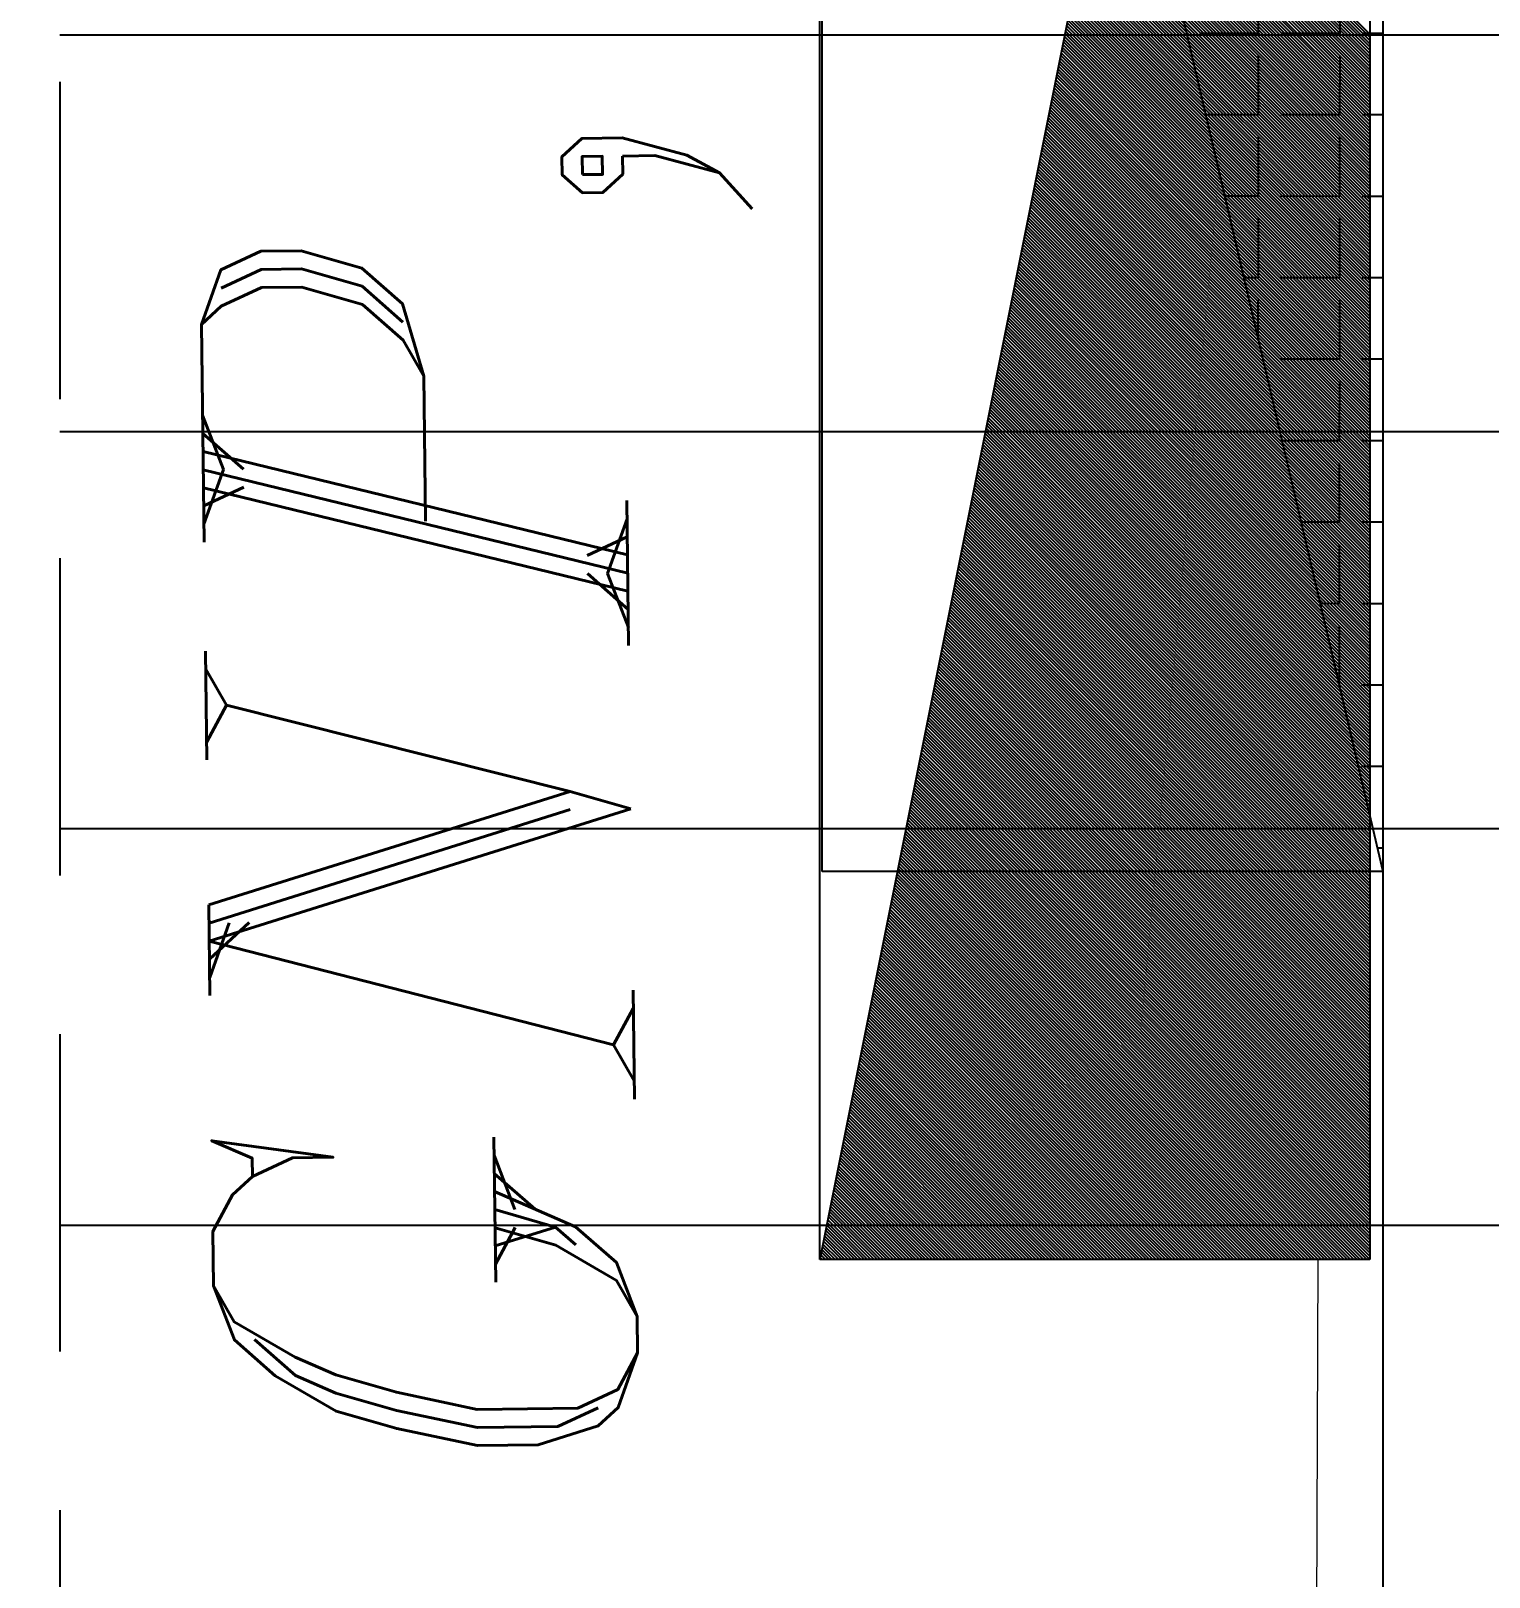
# Model space of a CAD drawing. Header units: inches. Extents: x 567115 to 582893, y 124948 to 133566.
# Drawn here: x 576445.2 to 576514.1, y 127445.9 to 127519 of the extents above; entities that cross this region are included whole.
import ezdxf

# ---------------------------------------------------------------- set-up
doc = ezdxf.new("R2010")
doc.units = ezdxf.units.IN
doc.header["$MEASUREMENT"] = 0
doc.linetypes.add('DASHED', pattern=[0.75, 0.5, -0.25])
for name, color, linetype in [('ELECT', 3, 'Continuous'), ('kazeb', 15, 'Continuous'), ('khatchin', 15, 'DASHED'), ('LIGHTING WIRE', 4, 'Continuous'), ('PANEL', 3, 'Continuous'), ('wall kanaf', 4, 'Continuous')]:
    doc.layers.add(name, color=color, linetype=linetype)
doc.styles.add('ITALICT', font='italict', dxfattribs={"height": 22.5})

# ---------------------------------------------------------------- blocks, each defined once
blk = doc.blocks.new('panel 150X30')
at = {"layer": 'PANEL', "linetype": 'Continuous', "ltscale": 4}
for p, q in [((115.0434464872698, 33.47778984376055), (245.0434464872698, 7.477789843760546)), ((115.0434464872698, 33.47778984376055), (245.0434464872698, 33.47778984376055)), ((245.0434464872698, 33.47778984376055), (245.0434464872698, 7.477789843760546)), ((245.0434464872698, 7.477789843760546), (115.0434464872698, 7.477789843760546))]:
    blk.add_line(p, q, dxfattribs=at)
at = {"layer": 'PANEL', "color": 30, "linetype": 'Continuous', "ltscale": 4}
for p, q in [((175.1132524652057, 21.46382864817085), (187.1272136607828, 33.47778984376055)), ((175.2409245229083, 21.4382942366278), (187.2804201300411, 33.47778984376055)), ((175.3685965806362, 21.41275982509736), (187.4336265992994, 33.47778984376055)), ((175.4962686383388, 21.3872254135417), (187.5868330685577, 33.47778984376055)), ((175.6239406960541, 21.36169100199865), (187.740039537816, 33.47778984376055)), ((175.7516127537819, 21.33615659046821), (187.8932460070743, 33.47778984377316)), ((175.8792848114846, 21.31062217892516), (188.0464524763326, 33.47778984377316)), ((176.0069568691998, 21.28508776738212), (188.1996589455908, 33.47778984377316)), ((176.1346289269277, 21.25955335583907), (188.3528654148491, 33.47778984377316)), ((176.2623009846303, 21.23401894429602), (188.5060718841074, 33.47778984377316)), ((176.3899730423329, 21.20848453275297), (188.6592783533531, 33.47778984377316)), ((176.5176451000482, 21.18295012120992), (188.8124848226114, 33.47778984377316)), ((176.6453171577634, 21.15741570966687), (188.9656912918697, 33.47778984377316)), ((176.7729892154787, 21.13188129812382), (189.118897761128, 33.47778984376055)), ((176.9006612731939, 21.10634688658077), (189.2721042303863, 33.47778984376055)), ((177.0283333309091, 21.08081247503772), (189.4253106996446, 33.47778984376055)), ((177.1560053886244, 21.05527806349468), (189.5785171689029, 33.47778984376055)), ((177.2836774463396, 21.02974365193901), (189.7317236381486, 33.47778984376055)), ((177.4113495040549, 21.00420924040858), (189.8849301074069, 33.47778984376055)), ((177.5390215617701, 20.97867482886553), (190.0381365766652, 33.47778984376055)), ((177.6666936194728, 20.95314041730987), (190.1913430459235, 33.47778984376055)), ((177.7943656772006, 20.92760600577943), (190.3445495151818, 33.47778984376055)), ((177.9220377349159, 20.90207159422377), (190.49775598444, 33.47778984376055)), ((178.0497097926185, 20.87653718268072), (190.6509624536983, 33.47778984376055)), ((178.1773818503463, 20.85100277115028), (190.8041689229566, 33.47778984376055)), ((178.3050539080616, 20.82546835959462), (190.9573753922149, 33.47778984376055)), ((178.4327259657768, 20.79993394806419), (191.1105818614732, 33.47778984376055)), ((178.5603980234921, 20.77439953650852), (191.2637883307315, 33.47778984376055)), ((178.6880700811947, 20.74886512496548), (191.4169947999898, 33.47778984376055)), ((178.8157421389226, 20.72333071343504), (191.5702012692481, 33.47778984376055)), ((178.9434141966378, 20.69779630187938), (191.7234077385064, 33.47778984376055)), ((179.0710862543531, 20.67226189036155), (191.8766142077647, 33.47778984377316)), ((179.1987583120683, 20.6467274788185), (192.029820677023, 33.47778984377316)), ((179.326430369771, 20.62119306726284), (192.1830271462813, 33.47778984377316)), ((179.4541024274862, 20.59565865571979), (192.3362336155396, 33.47778984376055)), ((179.581774485214, 20.57012424417675), (192.4894400847979, 33.47778984376055)), ((179.7094465429041, 20.54458983262108), (192.6426465540435, 33.47778984376055)), ((179.8371186006193, 20.51905542109065), (192.7958530233018, 33.47778984376055)), ((179.9647906583472, 20.4935210095476), (192.9490594925475, 33.47778984376055)), ((180.0924627160498, 20.46798659800455), (193.1022659618058, 33.47778984376055)), ((180.220134773765, 20.4424521864615), (193.2554724310641, 33.47778984376055)), ((180.3478068314803, 20.41691777491845), (193.4086789003224, 33.47778984376055)), ((180.4754788891955, 20.3913833633754), (193.5618853695807, 33.47778984376055)), ((180.6031509469108, 20.36584895183235), (193.715091838839, 33.47778984376055)), ((180.730823004626, 20.3403145402893), (193.8682983080973, 33.47778984376055)), ((180.8584950623412, 20.31478012874625), (194.0215047773556, 33.47778984376055)), ((180.9861671200565, 20.2892457172032), (194.1747112466138, 33.47778984376055)), ((181.1138391777717, 20.26371130567277), (194.3279177158721, 33.47778984377316)), ((181.2415112354744, 20.23817689411711), (194.4811241851304, 33.47778984377316)), ((181.3691832932022, 20.21264248258667), (194.6343306543887, 33.47778984377316)), ((181.4968553509049, 20.18710807103101), (194.787537123647, 33.47778984377316)), ((181.6245274086327, 20.16157365950057), (194.9407435929053, 33.47778984377316)), ((181.7521994663353, 20.13603924794491), (195.093950062151, 33.47778984377316)), ((181.879871524038, 20.11050483640186), (195.2471565314093, 33.47778984377316)), ((182.0075435817658, 20.08497042487142), (195.4003630006676, 33.47778984377316)), ((182.1352156394811, 20.05943601331576), (195.5535694699259, 33.47778984376055)), ((182.2628876971837, 20.03390160177271), (195.7067759391842, 33.47778984376055)), ((182.3905597549116, 20.00836719024228), (195.8599824084425, 33.47778984376055)), ((182.5182318126268, 19.98283277869923), (196.0131888777008, 33.47778984376055)), ((182.6459038703421, 19.95729836715618), (196.1663953469465, 33.47778984376055)), ((182.7735759280447, 19.93176395560052), (196.3196018162047, 33.47778984376055)), ((182.9012479857599, 19.90622954405747), (196.472808285463, 33.47778984376055)), ((183.0289200434878, 19.88069513252703), (196.6260147547213, 33.47778984376055)), ((183.156592101203, 19.85516072097137), (196.7792212239796, 33.47778984376055)), ((183.2842641589057, 19.82962630942832), (196.9324276932379, 33.47778984376055)), ((183.4119362166335, 19.80409189789789), (197.0856341624962, 33.47778984376055)), ((183.5396082743362, 19.77855748634222), (197.2388406317545, 33.47778984376055)), ((183.6672803320514, 19.75302307479918), (197.3920471010128, 33.47778984376055)), ((183.7949523897793, 19.72748866325613), (197.5452535702711, 33.47778984376055)), ((183.9226244474819, 19.70195425171308), (197.6984600395294, 33.47778984376055)), ((184.0502965051971, 19.67641984017003), (197.8516665087877, 33.47778984376055)), ((184.177968562925, 19.65088542862698), (198.004872978046, 33.47778984376055)), ((184.3056406206276, 19.62535101708393), (198.1580794473043, 33.47778984376055)), ((184.4333126783429, 19.59981660555349), (198.3112859165626, 33.47778984377316)), ((184.5609847360581, 19.57428219401045), (198.4644923858209, 33.47778984377316)), ((184.6886567937734, 19.5487477824674), (198.6176988550792, 33.47778984377316)), ((184.8163288514886, 19.52321337092435), (198.7709053243374, 33.47778984376055)), ((184.9440009092039, 19.4976789593813), (198.9241117935957, 33.47778984376055)), ((185.0716729669065, 19.47214454783825), (199.0773182628414, 33.47778984376055)), ((185.1993450246218, 19.4466101362952), (199.2305247320997, 33.47778984376055)), ((185.327017082337, 19.42107572473954), (199.3837312013454, 33.47778984376055)), ((185.4546891400523, 19.3955413132091), (199.5369376706037, 33.47778984376055)), ((185.5823611977675, 19.37000690165344), (199.690144139862, 33.47778984376055)), ((185.7100332554701, 19.34447249011039), (199.8433506091203, 33.47778984376055)), ((185.837705313198, 19.31893807857996), (199.9965570783786, 33.47778984376055)), ((185.9653773709132, 19.2934036670243), (200.1497635476368, 33.47778984376055)), ((186.0930494286158, 19.26786925548125), (200.3029700168951, 33.47778984376055)), ((186.2207214863437, 19.24233484395081), (200.4561764861534, 33.47778984376055)), ((186.3483935440463, 19.21680043240776), (200.6093829554117, 33.47778984377316)), ((186.4760656017742, 19.19126602087732), (200.76258942467, 33.47778984377316)), ((186.6037376594895, 19.16573160932166), (200.9157958939283, 33.47778984377316)), ((186.7314097171921, 19.14019719777861), (201.0690023631866, 33.47778984377316)), ((186.8590817749199, 19.11466278624818), (201.2222088324449, 33.47778984377316)), ((186.9867538326352, 19.08912837469252), (201.3754153017032, 33.47778984377316)), ((187.1144258903378, 19.06359396316208), (201.5286217709489, 33.47778984377316)), ((187.242097948053, 19.03805955161903), (201.6818282402072, 33.47778984377316)), ((187.3697700057557, 19.01252514006337), (201.8350347094655, 33.47778984377316)), ((187.4974420634709, 18.98699072852032), (201.9882411787238, 33.47778984376055)), ((187.6251141211988, 18.96145631697727), (202.1414476479821, 33.47778984376055)), ((187.7527861789014, 18.93592190543422), (202.2946541172404, 33.47778984376055)), ((187.8804582366166, 18.91038749389117), (202.4478605864987, 33.47778984376055)), ((188.0081302943445, 18.88485308234812), (202.6010670557444, 33.47778984376055)), ((188.1358023520471, 18.85931867080508), (202.7542735250027, 33.47778984376055)), ((188.2634744097624, 18.83378425926203), (202.9074799942609, 33.47778984376055)), ((188.3911464674776, 18.80824984771898), (203.0606864635192, 33.47778984376055)), ((188.5188185251929, 18.78271543617593), (203.2138929327775, 33.47778984376055)), ((188.6464905829081, 18.75718102463288), (203.3670994020358, 33.47778984376055)), ((188.7741626406234, 18.73164661308983), (203.5203058712941, 33.47778984376055)), ((188.9018346983386, 18.70611220154678), (203.6735123405524, 33.47778984376055)), ((189.0295067560538, 18.68057779000373), (203.8267188098107, 33.47778984376055)), ((189.1571788137691, 18.65504337846068), (203.979925279069, 33.47778984376055)), ((189.2848508714717, 18.62950896690502), (204.1331317483273, 33.47778984376055)), ((189.4125229291996, 18.60397455537459), (204.2863382175856, 33.47778984376055)), ((189.5401949869022, 18.57844014381893), (204.4395446868439, 33.47778984376055)), ((189.6678670446301, 18.5529057323011), (204.5927511561022, 33.47778984377316)), ((189.7955391023453, 18.52737132074544), (204.7459576253605, 33.47778984377316)), ((189.9232111600479, 18.50183690920239), (204.8991640946188, 33.47778984377316)), ((190.0508832177758, 18.47630249767195), (205.0523705638771, 33.47778984377316)), ((190.178555275491, 18.45076808611629), (205.2055770331354, 33.47778984376055)), ((190.3062273331937, 18.42523367457324), (205.3587835023936, 33.47778984376055)), ((190.4338993909089, 18.39969926304281), (205.5119899716393, 33.47778984376055)), ((190.5615714486242, 18.37416485149976), (205.6651964408976, 33.47778984376055)), ((190.6892435063394, 18.34863043995671), (205.8184029101433, 33.47778984376055)), ((190.8169155640421, 18.32309602840105), (205.9716093794015, 33.47778984376055)), ((190.9445876217573, 18.297561616858), (206.1248158486598, 33.47778984376055)), ((191.0722596794851, 18.27202720532756), (206.2780223179181, 33.47778984376055)), ((191.1999317372004, 18.2464927937719), (206.4312287871764, 33.47778984376055)), ((191.3276037949031, 18.22095838222885), (206.5844352564347, 33.47778984376055)), ((191.4552758526309, 18.1954239706858), (206.737641725693, 33.47778984376055)), ((191.5829479103335, 18.16988955914276), (206.8908481949513, 33.47778984376055)), ((191.7106199680488, 18.14435514761232), (207.0440546642096, 33.47778984377316)), ((191.8382920257766, 18.11882073606927), (207.1972611334679, 33.47778984377316)), ((191.9659640834793, 18.09328632452622), (207.3504676027262, 33.47778984377316)), ((192.0936361411945, 18.06775191298317), (207.5036740719845, 33.47778984377316)), ((192.2213081989223, 18.04221750144012), (207.6568805412428, 33.47778984377316)), ((192.348980256625, 18.01668308988446), (207.8100870105011, 33.47778984377316)), ((192.4766523143276, 17.99114867835402), (207.9632934797468, 33.47778984377316)), ((192.6043243720429, 17.96561426681098), (208.1164999490051, 33.47778984377316)), ((192.7319964297581, 17.94007985526793), (208.2697064182634, 33.47778984376055)), ((192.8596684874733, 17.91454544372488), (208.4229128875217, 33.47778984376055)), ((192.9873405451886, 17.88901103218183), (208.57611935678, 33.47778984376055)), ((193.1150126029038, 17.86347662063878), (208.7293258260383, 33.47778984376055)), ((193.2426846606191, 17.83794220909573), (208.8825322952966, 33.47778984376055)), ((193.3703567183343, 17.81240779754007), (209.0357387645422, 33.47778984376055)), ((193.4980287760496, 17.78687338600963), (209.1889452338005, 33.47778984376055)), ((193.6257008337648, 17.76133897445397), (209.3421517030588, 33.47778984376055)), ((193.7533728914674, 17.73580456291092), (209.4953581723171, 33.47778984376055)), ((193.8810449491953, 17.71027015138049), (209.6485646415754, 33.47778984376055)), ((194.0087170069105, 17.68473573982483), (209.8017711108337, 33.47778984376055)), ((194.1363890646132, 17.65920132828178), (209.954977580092, 33.47778984376055)), ((194.264061122341, 17.63366691675134), (210.1081840493503, 33.47778984376055)), ((194.3917331800437, 17.60813250519568), (210.2613905186086, 33.47778984376055)), ((194.5194052377715, 17.58259809366524), (210.4145969878669, 33.47778984376055)), ((194.6470772954868, 17.55706368210958), (210.5678034571252, 33.47778984376055)), ((194.7747493531894, 17.53152927056653), (210.7210099263835, 33.47778984376055)), ((194.9024214109173, 17.5059948590361), (210.8742163956418, 33.47778984376055)), ((195.0300934686325, 17.48046044749305), (211.0274228649001, 33.47778984377316)), ((195.1577655263477, 17.45492603596261), (211.1806293341583, 33.47778984377316)), ((195.285437584063, 17.42939162441956), (211.3338358034166, 33.47778984377316)), ((195.4131096417656, 17.4038572128639), (211.4870422726749, 33.47778984376055)), ((195.5407816994809, 17.37832280132085), (211.6402487419332, 33.47778984376055)), ((195.6684537572087, 17.3527883897778), (211.7934552111915, 33.47778984376055)), ((195.7961258148988, 17.32725397823475), (211.9466616804372, 33.47778984376055)), ((195.923797872614, 17.3017195666917), (212.0998681496828, 33.47778984376055)), ((196.0514699303418, 17.27618515514866), (212.2530746189411, 33.47778984376055)), ((196.1791419880445, 17.25065074360561), (212.4062810881994, 33.47778984376055)), ((196.3068140457598, 17.22511633206256), (212.5594875574577, 33.47778984376055)), ((196.434486103475, 17.19958192051951), (212.712694026716, 33.47778984376055)), ((196.5621581611902, 17.17404750897646), (212.8659004959743, 33.47778984376055)), ((196.6898302189055, 17.14851309743341), (213.0191069652326, 33.47778984376055)), ((196.8175022766207, 17.12297868589036), (213.1723134344909, 33.47778984376055)), ((196.945174334336, 17.09744427434731), (213.3255199037492, 33.47778984376055)), ((197.0728463920512, 17.07190986281688), (213.4787263730075, 33.47778984377316)), ((197.2005184497665, 17.04637545127383), (213.6319328422658, 33.47778984377316)), ((197.3281905074691, 17.02084103971817), (213.7851393115241, 33.47778984377316)), ((197.455862565197, 16.99530662818773), (213.9383457807824, 33.47778984377316)), ((197.5835346228996, 16.96977221663207), (214.0915522500407, 33.47778984377316)), ((197.7112066806148, 16.94423780510163), (214.2447587192864, 33.47778984377316)), ((197.8388787383301, 16.91870339354597), (214.3979651885447, 33.47778984377316)), ((197.9665507960327, 16.89316898200292), (214.551171657803, 33.47778984377316)), ((198.0942228537606, 16.86763457047248), (214.7043781270613, 33.47778984376055)), ((198.2218949114758, 16.84210015891682), (214.8575845963196, 33.47778984376055)), ((198.3495669691911, 16.81656574738639), (215.0107910655778, 33.47778984376055)), ((198.4772390269063, 16.79103133584334), (215.1639975348361, 33.47778984376055)), ((198.6049110846215, 16.76549692430029), (215.3172040040818, 33.47778984376055)), ((198.7325831423368, 16.73996251275724), (215.4704104733401, 33.47778984376055)), ((198.8602552000394, 16.71442810120158), (215.6236169425984, 33.47778984376055)), ((198.9879272577546, 16.68889368965853), (215.7768234118567, 33.47778984376055)), ((199.1155993154825, 16.66335927812809), (215.930029881115, 33.47778984376055)), ((199.2432713731978, 16.63782486657243), (216.0832363503733, 33.47778984376055)), ((199.3709434309004, 16.61229045502938), (216.2364428196316, 33.47778984376055)), ((199.4986154886283, 16.58675604348633), (216.3896492888899, 33.47778984376055)), ((199.6262875463309, 16.56122163194329), (216.5428557581482, 33.47778984376055)), ((199.7539596040461, 16.53568722040024), (216.6960622274065, 33.47778984376055)), ((199.881631661774, 16.51015280885719), (216.8492686966648, 33.47778984376055)), ((200.0093037194766, 16.48461839731414), (217.0024751659231, 33.47778984376055)), ((200.1369757771919, 16.45908398577109), (217.1556816351813, 33.47778984376055)), ((200.2646478349071, 16.43354957422804), (217.3088881044396, 33.47778984376055)), ((200.3923198926224, 16.40801516268499), (217.4620945736979, 33.47778984377316)), ((200.5199919503376, 16.38248075115455), (217.6153010429562, 33.47778984377316)), ((200.6476640080529, 16.3569463396115), (217.7685075122145, 33.47778984377316)), ((200.7753360657681, 16.33141192806845), (217.9217139814728, 33.47778984376055)), ((200.9030081234834, 16.3058775165254), (218.0749204507311, 33.47778984376055)), ((201.030680181186, 16.28034310498235), (218.2281269199768, 33.47778984376055)), ((201.1583522389012, 16.25480869343931), (218.3813333892351, 33.47778984376055)), ((201.2860242966165, 16.22927428189626), (218.5345398584808, 33.47778984376055)), ((201.4136963543191, 16.2037398703406), (218.6877463277391, 33.47778984376055)), ((201.541368412047, 16.17820545881016), (218.8409527969974, 33.47778984376055)), ((201.6690404697622, 16.1526710472545), (218.9941592662556, 33.47778984376055)), ((201.7967125274648, 16.12713663571145), (219.1473657355139, 33.47778984376055)), ((201.9243845851801, 16.1016022241684), (219.3005722047722, 33.47778984376055)), ((202.0520566429079, 16.07606781262536), (219.4537786740305, 33.47778984376055)), ((202.1797287006106, 16.05053340108231), (219.6069851432888, 33.47778984376055)), ((202.3074007583384, 16.02499898955187), (219.7601916125471, 33.47778984376055)), ((202.4350728160411, 15.99946457800882), (219.9133980818054, 33.47778984377316)), ((202.5627448737689, 15.97393016647838), (220.0666045510637, 33.47778984377316)), ((202.6904169314842, 15.94839575492272), (220.219811020322, 33.47778984377316)), ((202.8180889891868, 15.92286134337967), (220.3730174895803, 33.47778984377316)), ((202.9457610469147, 15.89732693184924), (220.5262239588386, 33.47778984377316)), ((203.0734331046173, 15.87179252029357), (220.6794304280843, 33.47778984377316)), ((203.2011051623325, 15.84625810876314), (220.8326368973426, 33.47778984377316)), ((203.3287772200478, 15.82072369722009), (220.9858433666008, 33.47778984377316)), ((203.4564492777504, 15.79518928566443), (221.1390498358591, 33.47778984376055)), ((203.5841213354657, 15.76965487412138), (221.2922563051174, 33.47778984376055)), ((203.7117933931935, 15.74412046257833), (221.4454627743757, 33.47778984376055)), ((203.8394654508961, 15.71858605103528), (221.598669243634, 33.47778984376055)), ((203.9671375086114, 15.69305163949223), (221.7518757128797, 33.47778984376055)), ((204.0948095663392, 15.66751722794918), (221.905082182138, 33.47778984376055)), ((204.2224816240419, 15.64198281640613), (222.0582886513963, 33.47778984376055)), ((204.3501536817571, 15.61644840486309), (222.2114951206546, 33.47778984376055)), ((204.4778257394724, 15.59091399332004), (222.3647015899129, 33.47778984376055)), ((204.6054977971876, 15.56537958177699), (222.5179080591712, 33.47778984376055)), ((204.7331698549029, 15.53984517023394), (222.6711145284295, 33.47778984376055)), ((204.8608419126181, 15.51431075869089), (222.8243209976878, 33.47778984376055)), ((204.9885139703333, 15.48877634714784), (222.9775274669461, 33.47778984376055)), ((205.1161860280486, 15.46324193560479), (223.1307339362043, 33.47778984376055)), ((205.2438580857638, 15.43770752404913), (223.2839404054626, 33.47778984376055)), ((205.3715301434791, 15.41217311251869), (223.4371468747209, 33.47778984376055)), ((205.4992022011943, 15.38663870097565), (223.5903533439792, 33.47778984376055)), ((205.626874258897, 15.36110428941999), (223.7435598132375, 33.47778984376055)), ((205.7545463166248, 15.33556987790216), (223.8967662824958, 33.47778984377316)), ((205.8822183743401, 15.3100354663465), (224.0499727517541, 33.47778984377316)), ((206.0098904320427, 15.28450105480345), (224.2031792210124, 33.47778984377316)), ((206.1375624897705, 15.25896664327301), (224.3563856902707, 33.47778984376055)), ((206.2652345474858, 15.23343223171735), (224.509592159529, 33.47778984376055)), ((206.3929066051884, 15.20789782018692), (224.6627986287747, 33.47778984376055)), ((206.5205786629037, 15.18236340863125), (224.816005098033, 33.47778984376055)), ((206.6482507206189, 15.15682899710082), (224.9692115672786, 33.47778984376055)), ((206.7759227783342, 15.13129458555777), (225.1224180365369, 33.47778984376055)), ((206.9035948360368, 15.10576017400211), (225.2756245057952, 33.47778984376055)), ((207.031266893752, 15.08022576245906), (225.4288309750535, 33.47778984376055)), ((207.1589389514799, 15.05469135092862), (225.5820374443118, 33.47778984376055)), ((207.2866110091825, 15.02915693937296), (225.7352439135701, 33.47778984376055)), ((207.4142830668978, 15.00362252782991), (225.8884503828284, 33.47778984376055)), ((207.5419551246256, 14.97808811628686), (226.0416568520867, 33.47778984376055)), ((207.6696271823283, 14.95255370475643), (226.194863321345, 33.47778984377316)), ((207.7972992400435, 14.92701929321338), (226.3480697906033, 33.47778984377316)), ((207.9249712977714, 14.90148488167033), (226.5012762598616, 33.47778984377316)), ((208.052643355474, 14.87595047012728), (226.6544827291199, 33.47778984377316)), ((208.1803154131892, 14.85041605858423), (226.8076891983782, 33.47778984377316)), ((208.3079874709045, 14.82488164704118), (226.9608956676365, 33.47778984377316)), ((208.4356595286071, 14.79934723548552), (227.1141021368821, 33.47778984377316)), ((208.5633315863224, 14.77381282395508), (227.2673086061404, 33.47778984377316)), ((208.6910036440376, 14.74827841241203), (227.4205150753987, 33.47778984377316)), ((208.8186757017528, 14.72274400086899), (227.573721544657, 33.47778984376055)), ((208.9463477594681, 14.69720958932594), (227.7269280139153, 33.47778984376055)), ((209.0740198171833, 14.67167517778289), (227.8801344831736, 33.47778984376055)), ((209.2016918748986, 14.64614076623984), (228.0333409524319, 33.47778984376055)), ((209.3293639326138, 14.62060635469679), (228.1865474216776, 33.47778984376055)), ((209.4570359903165, 14.59507194314113), (228.3397538909359, 33.47778984376055)), ((209.5847080480443, 14.56953753161069), (228.4929603601942, 33.47778984376055)), ((209.7123801057596, 14.54400312005503), (228.6461668294525, 33.47778984376055)), ((209.8400521634622, 14.51846870851198), (228.7993732987108, 33.47778984376055)), ((209.9677242211774, 14.49293429696893), (228.952579767969, 33.47778984376055)), ((210.0953962789053, 14.46739988542588), (229.1057862372273, 33.47778984376055)), ((210.2230683366079, 14.44186547388284), (229.2589927064856, 33.47778984376055)), ((210.3507403943358, 14.4163310623524), (229.4121991757439, 33.47778984376055)), ((210.4784124520384, 14.39079665079674), (229.5654056450022, 33.47778984376055)), ((210.6060845097663, 14.3652622392663), (229.7186121142605, 33.47778984376055)), ((210.7337565674815, 14.33972782771064), (229.8718185835188, 33.47778984376055)), ((210.8614286251841, 14.31419341616759), (230.0250250527771, 33.47778984376055)), ((210.989100682912, 14.28865900464977), (230.1782315220354, 33.47778984377316)), ((211.1167727406273, 14.26312459309411), (230.3314379912937, 33.47778984377316)), ((211.2444447983425, 14.23759018156367), (230.484644460552, 33.47778984377316)), ((211.3721168560577, 14.21205577002062), (230.6378509298103, 33.47778984377316)), ((211.4997889137604, 14.18652135846496), (230.7910573990686, 33.47778984376055)), ((211.6274609714756, 14.16098694692191), (230.9442638683269, 33.47778984376055)), ((211.7551330291909, 14.13545253537886), (231.0974703375725, 33.47778984376055)), ((211.8828050868935, 14.10991812383581), (231.2506768068308, 33.47778984376055)), ((212.0104771446087, 14.08438371229276), (231.4038832760765, 33.47778984376055)), ((212.1381492023366, 14.05884930074971), (231.5570897453348, 33.47778984376055)), ((212.2658212600392, 14.03331488920666), (231.7102962145931, 33.47778984376055)), ((212.3934933177545, 14.00778047766362), (231.8635026838514, 33.47778984376055)), ((212.5211653754697, 13.98224606612057), (232.0167091531097, 33.47778984376055)), ((212.648837433185, 13.95671165457752), (232.169915622368, 33.47778984376055)), ((212.7765094909002, 13.93117724303447), (232.3231220916263, 33.47778984376055)), ((212.9041815486155, 13.90564283149142), (232.4763285608846, 33.47778984376055)), ((213.0318536063307, 13.88010841996098), (232.6295350301429, 33.47778984377316)), ((213.1595256640459, 13.85457400841793), (232.7827414994012, 33.47778984377316)), ((213.2871977217612, 13.82903959686227), (232.9359479686595, 33.47778984377316)), ((213.4148697794764, 13.80350518533184), (233.0891544379178, 33.47778984377316)), ((213.5425418371917, 13.77797077377618), (233.242360907176, 33.47778984377316)), ((213.6702138948943, 13.75243636223313), (233.3955673764343, 33.47778984377316)), ((213.7978859526096, 13.72690195070269), (233.54877384568, 33.47778984377316)), ((213.9255580103248, 13.70136753914703), (233.7019803149383, 33.47778984377316)), ((214.0532300680274, 13.67583312760398), (233.8551867841966, 33.47778984376055)), ((214.1809021257553, 13.65029871607354), (234.0083932534549, 33.47778984376055)), ((214.3085741834705, 13.62476430453049), (234.1615997227132, 33.47778984376055)), ((214.4362462411858, 13.59922989298744), (234.3148061919715, 33.47778984376055)), ((214.563918298901, 13.57369548143178), (234.4680126612298, 33.47778984376055)), ((214.6915903566037, 13.54816106988874), (234.6212191304755, 33.47778984376055)), ((214.8192624143315, 13.5226266583583), (234.7744255997338, 33.47778984376055)), ((214.9469344720468, 13.49709224680264), (234.927632068992, 33.47778984376055)), ((215.0746065297494, 13.47155783525959), (235.0808385382503, 33.47778984376055)), ((215.2022785874772, 13.44602342372915), (235.2340450075086, 33.47778984376055)), ((215.3299506451799, 13.42048901217349), (235.3872514767669, 33.47778984376055)), ((215.4576227028951, 13.39495460063044), (235.5404579460252, 33.47778984376055)), ((215.585294760623, 13.36942018908739), (235.6936644152835, 33.47778984376055)), ((215.7129668183256, 13.34388577754434), (235.8468708845418, 33.47778984376055)), ((215.8406388760409, 13.31835136600129), (236.0000773538001, 33.47778984376055)), ((215.9683109337687, 13.29281695445825), (236.1532838230584, 33.47778984376055)), ((216.0959829914713, 13.2672825429152), (236.3064902923167, 33.47778984376055)), ((216.2236550491866, 13.24174813137215), (236.459696761575, 33.47778984376055)), ((216.3513271069018, 13.21621371984171), (236.6129032308333, 33.47778984377316)), ((216.4789991646045, 13.19067930828605), (236.7661097000916, 33.47778984377316)), ((216.6066712223323, 13.16514489675561), (236.9193161693499, 33.47778984377316)), ((216.7343432800476, 13.13961048521256), (237.0725226386082, 33.47778984376055)), ((216.8620153377628, 13.11407607366952), (237.2257291078665, 33.47778984376055)), ((216.9896873954781, 13.08854166212647), (237.3789355771247, 33.47778984376055)), ((217.1173594531807, 13.06300725058342), (237.5321420463704, 33.47778984376055)), ((217.2450315108959, 13.03747283904037), (237.6853485156161, 33.47778984376055)), ((217.3727035686112, 13.01193842749732), (237.8385549848744, 33.47778984376055)), ((217.5003756263138, 12.98640401594166), (237.9917614541327, 33.47778984376055)), ((217.6280476840417, 12.96086960441122), (238.144967923391, 33.47778984376055)), ((217.7557197417569, 12.93533519285556), (238.2981743926493, 33.47778984376055)), ((217.8833917994595, 12.90980078131251), (238.4513808619076, 33.47778984376055)), ((218.0110638571748, 12.88426636976946), (238.6045873311659, 33.47778984376055)), ((218.1387359149026, 12.85873195822641), (238.7577938004242, 33.47778984376055)), ((218.2664079726179, 12.83319754669598), (238.9110002696825, 33.47778984376055)), ((218.3940800303331, 12.80766313516554), (239.0642067389407, 33.47778984377316)), ((218.5217520880358, 12.78212872360988), (239.217413208199, 33.47778984377316)), ((218.6494241457636, 12.75659431207944), (239.3706196774573, 33.47778984377316)), ((218.7770962034789, 12.73105990052378), (239.5238261467156, 33.47778984377316)), ((218.9047682611941, 12.70552548899334), (239.6770326159739, 33.47778984377316)), ((219.0324403188967, 12.6799910774503), (239.8302390852196, 33.47778984377316)), ((219.160112376612, 12.65445666589464), (239.9834455544779, 33.47778984377316)), ((219.2877844343272, 12.6289222543642), (240.1366520237362, 33.47778984377316)), ((219.4154564920425, 12.60338784282115), (240.2898584929945, 33.47778984376055)), ((219.5431285497451, 12.57785343126549), (240.4430649622528, 33.47778984376055)), ((219.6708006074604, 12.55231901972244), (240.5962714315111, 33.47778984376055)), ((219.7984726651882, 12.52678460817939), (240.7494779007694, 33.47778984376055)), ((219.9261447228908, 12.50125019663634), (240.902684370015, 33.47778984376055)), ((220.0538167806061, 12.47571578509329), (241.0558908392733, 33.47778984376055)), ((220.1814888383339, 12.45018137355024), (241.2090973085316, 33.47778984376055)), ((220.3091608960366, 12.42464696200719), (241.3623037777899, 33.47778984376055)), ((220.4368329537518, 12.39911255046415), (241.5155102470482, 33.47778984376055)), ((220.5645050114671, 12.3735781389211), (241.6687167163065, 33.47778984376055)), ((220.6921770691823, 12.34804372737805), (241.8219231855648, 33.47778984376055)), ((220.8198491268976, 12.322509315835), (241.9751296548231, 33.47778984376055)), ((220.9475211846128, 12.29697490429195), (242.1283361240814, 33.47778984376055)), ((221.0751932423154, 12.27144049273629), (242.2815425933397, 33.47778984376055)), ((221.2028653000433, 12.24590608120585), (242.434749062598, 33.47778984376055)), ((221.3305373577585, 12.22037166965019), (242.5879555318563, 33.47778984376055)), ((221.4582094154738, 12.19483725811975), (242.7411620011146, 33.47778984376055)), ((221.585881473189, 12.16930284656409), (242.8943684703729, 33.47778984376055)), ((221.7135535308917, 12.14376843503366), (243.0475749396312, 33.47778984377316)), ((221.8412255886195, 12.11823402350322), (243.2007814088894, 33.47778984377316)), ((221.9688976463348, 12.09269961194756), (243.3539878781477, 33.47778984377316)), ((222.0965697040374, 12.06716520040451), (243.507194347406, 33.47778984376055)), ((222.2242417617652, 12.04163078887407), (243.6604008166643, 33.47778984376055)), ((222.3519138194679, 12.01609637733102), (243.81360728591, 33.47778984376055)), ((222.4795858771831, 11.99056196578797), (243.9668137551683, 33.47778984376055)), ((222.6072579348984, 11.96502755423231), (244.120020224414, 33.47778984376055)), ((222.734929992601, 11.93949314268927), (244.2732266936723, 33.47778984376055)), ((222.8626020503289, 11.91395873115883), (244.4264331629306, 33.47778984376055)), ((222.9902741080441, 11.88842431960317), (244.5796396321889, 33.47778984376055)), ((223.1179461657467, 11.86288990806012), (244.7328461014472, 33.47778984376055)), ((223.2456182234746, 11.83735549652968), (244.8860525707055, 33.47778984376055)), ((223.3732902811772, 11.81182108497402), (245.0392590399637, 33.47778984376055)), ((223.5009623388925, 11.78628667343097), (245.0434464872824, 33.32877082180834)), ((223.6286343966203, 11.76075226188792), (245.0434464872824, 33.17556435255004)), ((223.756306454323, 11.73521785035748), (245.0434464872824, 33.02235788330436)), ((223.8839785120382, 11.70968343881443), (245.0434464872824, 32.86915141405868)), ((224.0116505697661, 11.68414902727139), (245.0434464872824, 32.71594494480039)), ((224.1393226274687, 11.65861461572834), (245.0434464872824, 32.56273847554209)), ((224.2669946851839, 11.63308020418529), (245.0434464872824, 32.4095320062838)), ((224.3946667428866, 11.60754579264224), (245.0434464872698, 32.2563255370255)), ((224.5223388006018, 11.58201138109919), (245.0434464872698, 32.10311906776721)), ((224.6500108583171, 11.55647696955614), (245.0434464872698, 31.94991259850892)), ((224.7776829160323, 11.53094255801309), (245.0434464872698, 31.79670612925062)), ((224.9053549737475, 11.50540814647004), (245.0434464872698, 31.64349965999233)), ((225.0330270314628, 11.47987373492699), (245.0434464872698, 31.49029319073404)), ((225.160699089178, 11.45433932338395), (245.0434464872698, 31.33708672147574)), ((225.2883711468933, 11.4288049118409), (245.0434464872698, 31.18388025221745)), ((225.4160432046085, 11.40327050029785), (245.0434464872698, 31.03067378295916)), ((225.5437152623112, 11.37773608874219), (245.0434464872698, 30.87746731370086)), ((225.671387320039, 11.35220167721175), (245.0434464872698, 30.72426084444257)), ((225.7990593777543, 11.32666726565609), (245.0434464872698, 30.57105437518428)), ((225.9267314354569, 11.30113285411304), (245.0434464872698, 30.41784790592598)), ((226.0544034931721, 11.27559844256999), (245.0434464872824, 30.26464143666769)), ((226.1820755509, 11.25006403102694), (245.0434464872824, 30.11143496740939)), ((226.3097476086152, 11.22452961949651), (245.0434464872824, 29.9582284981511)), ((226.4374196663305, 11.19899520795346), (245.0434464872824, 29.80502202889281)), ((226.5650917240331, 11.1734607963978), (245.0434464872824, 29.65181555964713)), ((226.692763781761, 11.14792638486736), (245.0434464872824, 29.49860909038883)), ((226.8204358394762, 11.1223919733117), (245.0434464872824, 29.34540262113054)), ((226.9481078971915, 11.09685756178126), (245.0434464872824, 29.19219615187225)), ((227.0757799549067, 11.07132315025082), (245.0434464872824, 29.03898968262657)), ((227.2034520126219, 11.04578873869516), (245.0434464872824, 28.88578321336827)), ((227.3311240703246, 11.02025432715211), (245.0434464872824, 28.73257674410998)), ((227.4587961280524, 10.99471991560907), (245.0434464872824, 28.57937027485169)), ((227.5864681857551, 10.96918550406602), (245.0434464872824, 28.42616380559339)), ((227.7141402434577, 10.94365109252297), (245.0434464872698, 28.2729573363351)), ((227.8418123011856, 10.91811668097992), (245.0434464872698, 28.11975086707681)), ((227.9694843588882, 10.89258226943687), (245.0434464872698, 27.96654439781851)), ((228.0971564166034, 10.86704785789382), (245.0434464872698, 27.81333792856022)), ((228.2248284743187, 10.84151344635077), (245.0434464872698, 27.66013145930192)), ((228.3525005320339, 10.81597903480772), (245.0434464872698, 27.50692499004363)), ((228.4801725897492, 10.79044462326467), (245.0434464872698, 27.35371852078534)), ((228.6078446474644, 10.76491021172162), (245.0434464872698, 27.20051205152704)), ((228.7355167051797, 10.73937580017858), (245.0434464872824, 27.04730558226875)), ((228.8631887628949, 10.71384138863553), (245.0434464872824, 26.89409911301046)), ((228.9908608206101, 10.68830697710509), (245.0434464872824, 26.74089264376477)), ((229.1185328783128, 10.66277256554943), (245.0434464872824, 26.58768617450647)), ((229.2462049360406, 10.63723815401899), (245.0434464872698, 26.43447970524818)), ((229.3738769937559, 10.61170374246333), (245.0434464872824, 26.2812732360025)), ((229.5015490514711, 10.58616933093289), (245.0434464872824, 26.1280667667442)), ((229.6292211091864, 10.56063491937723), (245.0434464872824, 25.97486029748591)), ((229.7568931668764, 10.53510050783418), (245.0434464872698, 25.82165382822762)), ((229.8845652246042, 10.50956609630375), (245.0434464872698, 25.66844735896932)), ((230.0122372823195, 10.48403168474809), (245.0434464872698, 25.51524088971103)), ((230.1399093400221, 10.45849727320504), (245.0434464872698, 25.36203442045274)), ((230.26758139775, 10.4329628616746), (245.0434464872698, 25.20882795119444)), ((230.3952534554652, 10.40742845013155), (245.0434464872698, 25.05562148193615)), ((230.5229255131805, 10.3818940385885), (245.0434464872698, 24.90241501267786)), ((230.6505975708831, 10.35635962703284), (245.0434464872698, 24.74920854341956)), ((230.7782696285983, 10.33082521548979), (245.0434464872698, 24.59600207416127)), ((230.9059416863262, 10.30529080395936), (245.0434464872698, 24.44279560490298)), ((231.0336137440414, 10.2797563924037), (245.0434464872698, 24.28958913564468)), ((231.1612858017441, 10.25422198086065), (245.0434464872698, 24.13638266638639)), ((231.2889578594719, 10.22868756933021), (245.0434464872824, 23.98317619712809)), ((231.4166299171746, 10.20315315777455), (245.0434464872824, 23.8299697278698)), ((231.5443019748898, 10.1776187462315), (245.0434464872824, 23.67676325861151)), ((231.6719740326177, 10.15208433468845), (245.0434464872824, 23.52355678935321)), ((231.7996460903203, 10.1265499231454), (245.0434464872824, 23.37035032009492)), ((231.9273181480355, 10.10101551160235), (245.0434464872824, 23.21714385084924)), ((232.0549902057634, 10.0754811000593), (245.0434464872824, 23.06393738159095)), ((232.182662263466, 10.04994668850365), (245.0434464872824, 22.91073091233265)), ((232.3103343211813, 10.02441227698582), (245.0434464872824, 22.75752444308697)), ((232.4380063788965, 9.998877865442774), (245.0434464872824, 22.60431797382868)), ((232.5656784366118, 9.973343453899721), (245.0434464872824, 22.45111150457038)), ((232.693350494327, 9.947809042356674), (245.0434464872824, 22.29790503531209)), ((232.8210225520423, 9.922274630813622), (245.0434464872824, 22.1446985660538)), ((232.9486946097575, 9.896740219270576), (245.0434464872824, 21.9914920967955)), ((233.0763666674601, 9.871205807727527), (245.0434464872698, 21.83828562753721)), ((233.2040387251754, 9.845671396184477), (245.0434464872698, 21.68507915827892)), ((233.3317107828906, 9.820136984641428), (245.0434464872698, 21.53187268902062)), ((233.4593828406059, 9.79460257309838), (245.0434464872698, 21.37866621976233)), ((233.5870548983085, 9.769068161542721), (245.0434464872698, 21.22545975050404)), ((233.7147269560364, 9.743533750012283), (245.0434464872698, 21.07225328124574)), ((233.8423990137516, 9.717999338456618), (245.0434464872698, 20.91904681198745)), ((233.9700710714542, 9.692464926913573), (245.0434464872824, 20.76584034272916)), ((234.0977431291695, 9.666930515370524), (245.0434464872824, 20.61263387347086)), ((234.2254151868973, 9.641396103827475), (245.0434464872824, 20.45942740421257)), ((234.3530872446126, 9.61586169230965), (245.0434464872824, 20.30622093496689)), ((234.4807593023278, 9.590327280753987), (245.0434464872824, 20.15301446572121)), ((234.6084313600305, 9.564792869210939), (245.0434464872824, 19.99980799646291)), ((234.7361034177583, 9.539258457680504), (245.0434464872824, 19.84660152720462)), ((234.8637754754736, 9.513724046124842), (245.0434464872824, 19.69339505794632)), ((234.9914475331888, 9.488189634594404), (245.0434464872824, 19.54018858868803)), ((235.1191195908914, 9.462655223051355), (245.0434464872698, 19.38698211942974)), ((235.2467916486067, 9.437120811495696), (245.0434464872572, 19.23377565015883)), ((235.3744637063093, 9.411586399952647), (245.0434464872698, 19.08056918091315)), ((235.5021357640372, 9.386051988409596), (245.0434464872698, 18.92736271165485)), ((235.6298078217398, 9.360517576866547), (245.0434464872698, 18.77415624239656)), ((235.7574798794551, 9.3349831653235), (245.0434464872698, 18.62094977313827)), ((235.8851519371829, 9.309448753780453), (245.0434464872698, 18.46774330387997)), ((236.0128239948855, 9.283914342237402), (245.0434464872698, 18.31453683462168)), ((236.1404960526008, 9.258379930694352), (245.0434464872698, 18.16133036536339)), ((236.268168110316, 9.232845519151304), (245.0434464872698, 18.00812389610509)), ((236.3958401680313, 9.207311107608257), (245.0434464872698, 17.8549174268468)), ((236.5235122257465, 9.181776696065207), (245.0434464872698, 17.70171095758851)), ((236.6511842834618, 9.156242284522156), (245.0434464872824, 17.54850448833021)), ((236.778856341177, 9.130707872979107), (245.0434464872824, 17.39529801907192)), ((236.9065283988923, 9.105173461436062), (245.0434464872824, 17.24209154981363)), ((237.0342004566075, 9.079639049893009), (245.0434464872824, 17.08888508055533)), ((237.1618725143101, 9.054104638337348), (245.0434464872824, 16.93567861130965)), ((237.289544572038, 9.028570226806913), (245.0434464872824, 16.78247214205136)), ((237.4172166297406, 9.003035815251252), (245.0434464872824, 16.62926567279306)), ((237.5448886874685, 8.977501403720813), (245.0434464872824, 16.47605920353477)), ((237.6725607451837, 8.951966992177764), (245.0434464872824, 16.32285273428909)), ((237.8002328028864, 8.926432580634717), (245.0434464872824, 16.1696462650308)), ((237.9279048606142, 8.900898169104279), (245.0434464872824, 16.0164397957725)), ((238.0555769183295, 8.87536375754862), (245.0434464872824, 15.86323332651421)), ((238.1832489760447, 8.849829346018183), (245.0434464872824, 15.71002685725592)), ((238.3109210337599, 8.824294934475132), (245.0434464872824, 15.55682038799762)), ((238.4385930914626, 8.798760522932083), (245.0434464872698, 15.40361391873933)), ((238.5662651491778, 8.773226111389034), (245.0434464872698, 15.25040744948103)), ((238.6939372068805, 8.747691699833373), (245.0434464872698, 15.09720098022274)), ((238.8216092645957, 8.722157288290326), (245.0434464872698, 14.94399451096445)), ((238.9492813223236, 8.69662287675989), (245.0434464872698, 14.79078804170615)), ((239.0769533800388, 8.671088465204226), (245.0434464872698, 14.63758157244786)), ((239.2046254377414, 8.645554053661177), (245.0434464872698, 14.48437510318957)), ((239.3322974954693, 8.620019642130742), (245.0434464872824, 14.33116863393127)), ((239.4599695531719, 8.594485230575081), (245.0434464872824, 14.17796216467298)), ((239.5876416108872, 8.568950819032032), (245.0434464872824, 14.02475569541469)), ((239.715313668615, 8.543416407501596), (245.0434464872824, 13.87154922616901)), ((239.8429857263177, 8.517881995958547), (245.0434464872824, 13.71834275692332)), ((239.9706577840329, 8.492347584415496), (245.0434464872824, 13.56513628766503)), ((240.0983298417608, 8.466813172872447), (245.0434464872824, 13.41192981840674)), ((240.2260018994634, 8.441278761316786), (245.0434464872824, 13.25872334914844)), ((240.353673957166, 8.415744349786351), (245.0434464872698, 13.10551687989015)), ((240.4813460148813, 8.390209938243304), (245.0434464872698, 12.95231041063186)), ((240.6090180725965, 8.364675526700253), (245.0434464872698, 12.79910394137356)), ((240.7366901303118, 8.339141115157204), (245.0434464872698, 12.64589747211527)), ((240.864362188027, 8.313606703614155), (245.0434464872698, 12.49269100285698)), ((240.9920342457422, 8.288072292071107), (245.0434464872698, 12.33948453359868)), ((241.1197063034575, 8.262537880528058), (245.0434464872698, 12.18627806434039)), ((241.2473783611727, 8.237003468972397), (245.0434464872698, 12.03307159506948)), ((241.375050418888, 8.21146905744196), (245.0434464872698, 11.8798651258238)), ((241.5027224766032, 8.185934645898909), (245.0434464872698, 11.72665865656551)), ((241.6303945343059, 8.160400234343248), (245.0434464872698, 11.57345218730722)), ((241.7580665920211, 8.134865822800199), (245.0434464872698, 11.42024571804892)), ((241.885738649749, 8.109331411257152), (245.0434464872698, 11.26703924879063)), ((242.0134107074516, 8.083796999714103), (245.0434464872824, 11.11383277953233)), ((242.1410827651794, 8.058262588183666), (245.0434464872824, 10.96062631027404)), ((242.2687548228947, 8.032728176628003), (245.0434464872824, 10.80741984101575)), ((242.3964268806099, 8.007193765097567), (245.0434464872824, 10.65421337175745)), ((242.5240989383252, 7.981659353541907), (245.0434464872824, 10.50100690251177)), ((242.6517709960278, 7.956124941998858), (245.0434464872824, 10.34780043325348)), ((242.7794430537557, 7.930590530468421), (245.0434464872824, 10.19459396399518)), ((242.9071151114709, 7.90505611891276), (245.0434464872824, 10.04138749473689)), ((243.0347871691862, 7.879521707394935), (245.0434464872824, 9.888181025491212)), ((243.1624592269014, 7.853987295851887), (245.0434464872824, 9.734974556232917)), ((243.290131284604, 7.828452884296224), (245.0434464872824, 9.581768086974623)), ((243.4178033423193, 7.802918472753178), (245.0434464872824, 9.428561617716328)), ((243.5454754000471, 7.777384061210128), (245.0434464872824, 9.275355148458038)), ((243.6731474577372, 7.751849649654468), (245.0434464872698, 9.122148679199743)), ((243.8008195154524, 7.726315238124031), (245.0434464872698, 8.96894220994145)), ((243.9284915731803, 7.700780826580981), (245.0434464872698, 8.815735740683154)), ((244.0561636308829, 7.675246415037932), (245.0434464872698, 8.662529271424862)), ((244.1838356885981, 7.649712003494883), (245.0434464872698, 8.509322802166567)), ((244.3115077463134, 7.624177591951834), (245.0434464872698, 8.356116332908277)), ((244.4391798040286, 7.598643180408786), (245.0434464872698, 8.202909863649982)), ((244.5668518617439, 7.573108768865737), (245.0434464872698, 8.04970339439169)), ((244.6945239194591, 7.547574357322687), (245.0434464872824, 7.896496925133397)), ((244.8221959771744, 7.522039945779638), (245.0434464872824, 7.743290455875102)), ((244.9498680348896, 7.49650553423659), (245.0434464872824, 7.590083986616809))]:
    blk.add_line(p, q, dxfattribs=at)
blk = doc.blocks.new('panel120x30')
at = {"layer": 'ELECT'}
h = blk.add_hatch(dxfattribs=at)
h.set_pattern_fill('ANGLE', color=30, scale=0.0035000000000338, angle=-0.09437962680249132, style=0)
h.set_pattern_definition([(359.9056203731976, (93.79761289055479, 113.5916811019054), (4.02707651843e-05, 0.0244474668325171), [0.0177800000001718, -0.0066675000000644]), (89.90562037319754, (93.79761289055479, 113.5916811019054), (-0.0244474668325171, 4.02707651843e-05), [0.0177800000001718, -0.0066675000000644])])
h.paths.add_polyline_path([(0.3591901383979348, -0.0002263928702746), (-0.3592962264851849, -0.1680907327885279), (0.3590840503106847, -0.16854351851606)])
at = {"layer": 'ELECT', "color": 3}
for p, q in [((-0.3592962264851849, -0.1680907327884142), (-0.3591901383979348, 0.0002263928701609)), ((-0.3591901383979348, 0.0002263928701609), (0.3591901383979348, -0.0002263928701609)), ((0.3591901383979348, -0.0002263928701609), (-0.3592962264851849, -0.1680907327884142)), ((0.3590840503106847, -0.1685435185156621), (-0.3592962264851849, -0.1680907327884142))]:
    blk.add_line(p, q, dxfattribs=at)

msp = doc.modelspace()

# ---------------------------------------------------------------- hatches: boundary and pattern name
at = {"layer": 'kazeb'}
h = msp.add_hatch(dxfattribs=at)
h.set_pattern_fill('LINE', color=256, scale=150)
h.set_pattern_definition([(0, (0, 0), (0, 18.75), [])])
h.paths.add_polyline_path([(576721.0654051699, 127219.5319498843), (576721.0654051701, 127606.5391047814), (576446.565405992, 127606.5391047814), (576446.565405992, 127219.5319498841)])

# ---------------------------------------------------------------- linework, layer by layer
at = {"layer": 'khatchin', "ltscale": 30}
msp.add_lwpolyline([(576045.1556498853, 127318.016465806, -0.6319237575096917), (575740.5909305923, 127984.2188991328), (575740.5909305934, 127606.6481569944), (576509.0909305934, 127606.6481569943), (576509.0909305934, 127340.6393735454, 0.0533671092778235), (576124.395058736, 127325.6561795225, -0.0444358952516319), (576045.1556498853, 127318.0164658059)], format="xyb", dxfattribs=at)
msp.add_lwpolyline([(576721.0654051699, 127219.5319498843), (576721.0654051701, 127606.5391047814), (576446.565405992, 127606.5391047814), (576446.565405992, 127219.5319498841), (576721.0654051699, 127219.531949884)], dxfattribs=at)
at = {"layer": 'LIGHTING WIRE', "lineweight": 5}
msp.add_line((576505.7594830459, 127394.5337831928), (576506.0367344895, 127460.8872610734), dxfattribs=at)
at = {"layer": 'wall kanaf', "color": 15}
msp.add_line((576509.0909305934, 127606.6481569943), (576509.0909305934, 127340.6393735454), dxfattribs=at)

# ---------------------------------------------------------------- block references
at = {"layer": 'ELECT', "ltscale": 0.1, "xscale": 157.4803149588406, "yscale": 157.4803149588406, "zscale": 157.4803149588406, "rotation": 90.03611277845694}
msp.add_blockref('panel120x30', (576482.5842913676, 127535.787839911), dxfattribs=at)
msp.add_blockref('panel120x30', (576482.5842913676, 127535.787839911), dxfattribs=at)
at = {"layer": 'PANEL', "rotation": 270}
msp.add_blockref('panel 150X30', (576475.0060607066, 127705.9307075607), dxfattribs=at)

# ---------------------------------------------------------------- texts
at = {"layer": 'PANEL', "color": 2, "linetype": 'Continuous', "style": 'ITALICT'}
msp.add_text('GNP,GEP5', height=20, rotation=90.72866110062397, dxfattribs=at).set_placement((576473.9582843357, 127449.6153949051))

doc.saveas('drawing.dxf')
